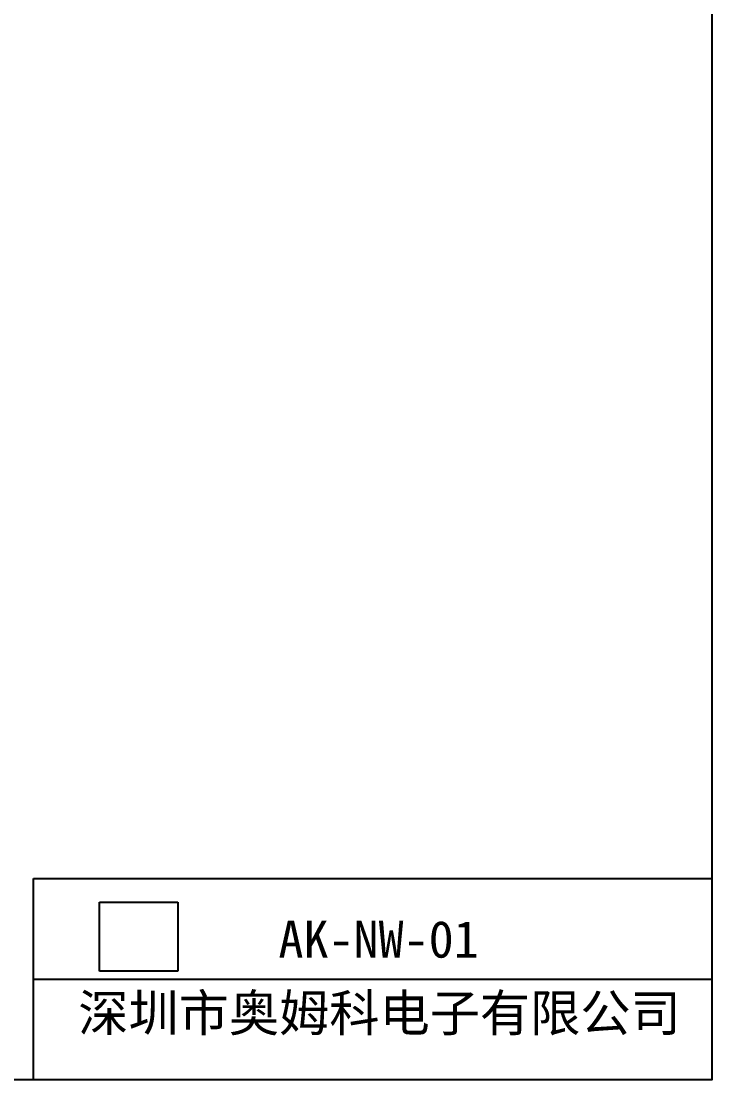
# Model space of a CAD drawing. Header units: millimetres. Extents: x 70 to 542, y 32 to 464.
# Drawn here: x 391.6 to 541.7, y 32.2 to 262.2 of the extents above; entities that cross this region are included whole.
import ezdxf

# ---------------------------------------------------------------- set-up
doc = ezdxf.new("R2010")
doc.units = ezdxf.units.MM
doc.layers.add('TOP', color=7, linetype='CONTINUOUS')
doc.styles.get("Standard").update_dxf_attribs({"font": '', "width": 0.8})
doc.styles.get('Standard').set_extended_font_data('仿宋_GB2312')
picture_1 = doc.add_image_def('image1.png', size_in_pixel=(283, 248))

msp = doc.modelspace()

# ---------------------------------------------------------------- linework, layer by layer
at = {"layer": 'TOP'}
for p, q in [((394.3, 32.19), (394.3, 75.96)), ((394.3, 75.96), (541.72, 75.96)), ((394.3, 54.08), (541.72, 54.08))]:
    msp.add_line(p, q, dxfattribs=at)
msp.add_lwpolyline([(70.41, 464.45), (541.72, 464.45), (541.72, 32.19), (70.41, 32.19)], close=True, dxfattribs=at)

# ---------------------------------------------------------------- texts
at = {"layer": 'TOP', "char_height": 8, "attachment_point": 1}
for s, insert, width in [('{\\W1;AK-NW-01}', (447.52, 66.74), 71.6155), ('{\\fSimSun|b0|i0|c134|p2;\\W1;深圳市奥姆科电子有限公司}', (404.02, 50.72), 145.5043)]:
    msp.add_mtext(s, dxfattribs=dict(at, insert=insert, width=width))

# ---------------------------------------------------------------- pictures from other files: only their frames are drawn
at = {"layer": 'TOP', "color": 18, "true_color": 0x000000}
image = msp.add_image(picture_1, insert=(408.6, 55.8), size_in_units=(17.08, 14.97), dxfattribs=at)
image.dxf.flags = 7

doc.saveas('drawing.dxf')
